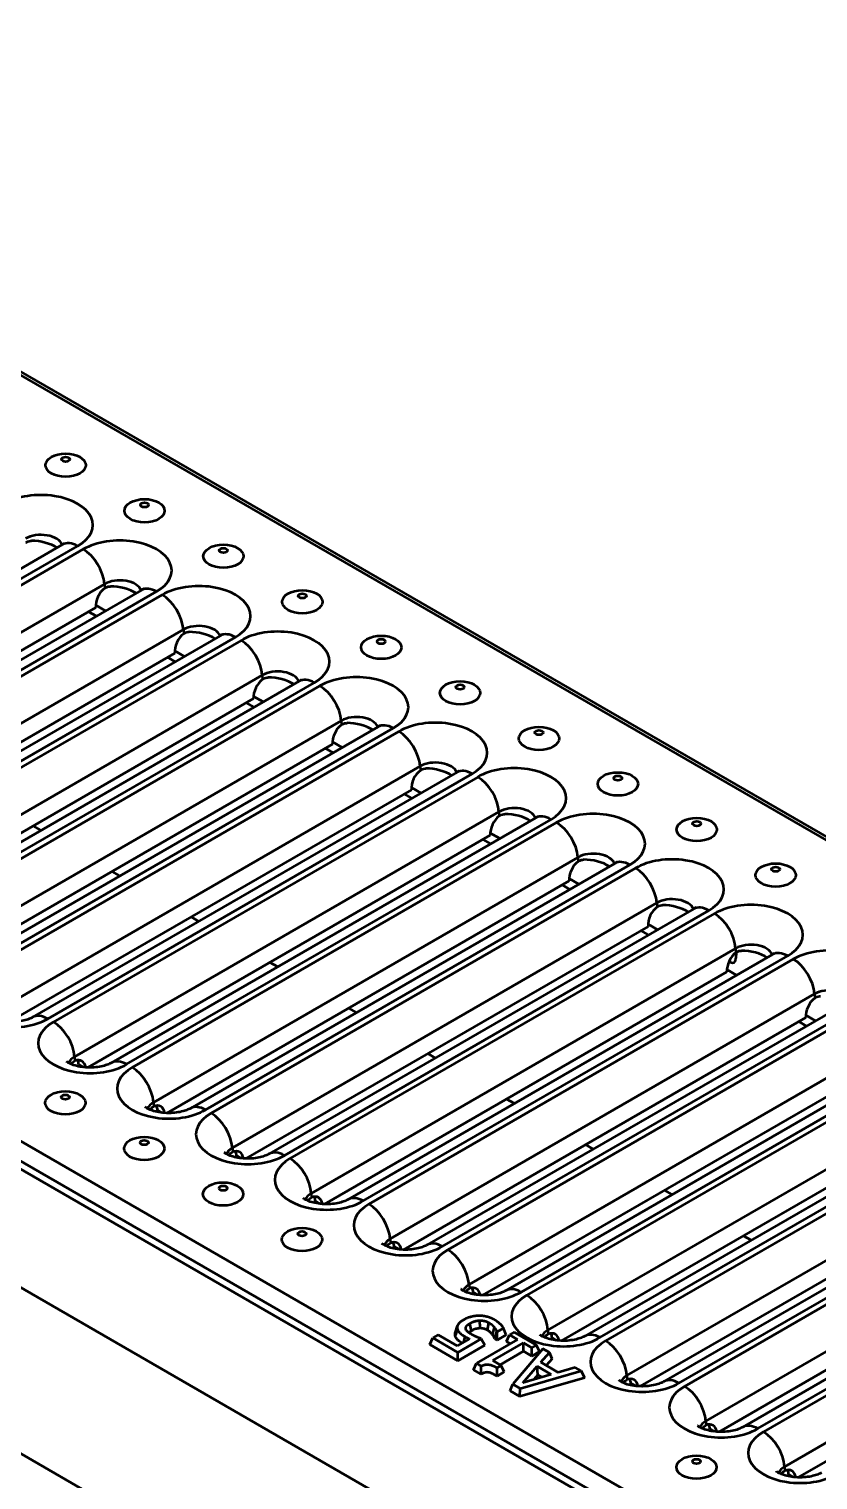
# Model space of a CAD drawing. Header units: millimetres. Extents: x 0 to 2100, y 0 to 1485.
# Drawn here: x 798.5 to 896.5, y 177 to 357.1 of the extents above; entities that cross this region are included whole.
import ezdxf

# ---------------------------------------------------------------- set-up
doc = ezdxf.new("R2010")
doc.units = ezdxf.units.MM
doc.header["$LTSCALE"] = 5
doc.layers.add('Sichtbare Kanten(DIN)', color=7, linetype='Continuous', lineweight=50)
doc.layers.add('Sichtbare tangentiale Kanten(DIN)', color=7, linetype='Continuous', lineweight=50)

msp = doc.modelspace()

# ---------------------------------------------------------------- linework, layer by layer
at = {"layer": 'Sichtbare Kanten(DIN)'}
for p, q in [((286.007, 609.89), (992.407, 202.05)), ((908.52, 151.467), (201.414, 559.715)), ((202.38, 560.164), (908.779, 152.324)), ((894.378, 144.935), (215.556, 536.853)), ((802.691, 293.117), (750.011, 262.702)), ((812.484, 287.463), (759.805, 257.048)), ((806.821, 285.301), (756.877, 256.466)), ((806.89, 284.233), (805.931, 284.787)), ((808.021, 284.886), (806.819, 285.58)), ((822.278, 281.808), (769.598, 251.394)), ((816.614, 279.647), (766.671, 250.812)), ((817.815, 279.232), (816.612, 279.926)), ((816.684, 278.579), (815.724, 279.133)), ((832.071, 276.154), (779.392, 245.74)), ((826.407, 273.993), (776.464, 245.158)), ((827.608, 273.577), (826.406, 274.271)), ((826.477, 272.925), (825.517, 273.479)), ((841.864, 270.5), (789.185, 240.085)), ((837.401, 267.923), (836.199, 268.617)), ((836.201, 268.338), (786.258, 239.504)), ((836.271, 267.27), (835.311, 267.824)), ((851.658, 264.846), (798.978, 234.431)), ((845.994, 262.684), (796.051, 233.849)), ((846.064, 261.616), (845.104, 262.17)), ((847.195, 262.269), (845.993, 262.963)), ((861.451, 259.191), (808.772, 228.777)), ((855.788, 257.03), (805.845, 228.195)), ((855.858, 255.962), (854.898, 256.516)), ((856.988, 256.615), (855.786, 257.309)), ((871.245, 253.537), (818.565, 223.123)), ((865.581, 251.376), (815.638, 222.541)), ((865.651, 250.308), (864.691, 250.862)), ((866.782, 250.96), (865.579, 251.654)), ((881.038, 247.883), (828.359, 217.468)), ((875.375, 245.721), (825.431, 216.887)), ((875.444, 244.653), (874.485, 245.207)), ((876.575, 245.306), (875.373, 246)), ((890.832, 242.229), (838.152, 211.814)), ((886.305, 242.488), (886.284, 241.785)), ((885.168, 240.067), (835.225, 211.232)), ((886.369, 239.652), (885.166, 240.346)), ((885.555, 241.29), (885.424, 241.365)), ((900.625, 236.574), (847.946, 206.16)), ((894.961, 234.413), (845.018, 205.578)), ((896.162, 233.998), (894.96, 234.692)), ((895.031, 233.345), (894.071, 233.899)), ((910.418, 230.92), (857.739, 200.506)), ((805.243, 228.241), (804.7, 228.554)), ((904.755, 228.759), (854.812, 199.924)), ((920.212, 225.266), (867.532, 194.851)), ((815.036, 222.586), (814.494, 222.9)), ((914.548, 223.104), (864.605, 194.27)), ((930.005, 219.612), (877.326, 189.197)), ((824.83, 216.932), (824.287, 217.246)), ((924.342, 217.45), (874.399, 188.615)), ((939.799, 213.957), (887.119, 183.543)), ((834.623, 211.278), (834.08, 211.591)), ((934.135, 211.796), (884.192, 182.961)), ((844.416, 205.624), (843.874, 205.937)), ((943.929, 206.142), (893.985, 177.307)), ((854.21, 199.97), (853.667, 200.283)), ((848.277, 193.808), (848.656, 194.624)), ((849.32, 195.008), (848.656, 194.624)), ((848.656, 194.624), (851.759, 192.832)), ((851.695, 193.637), (849.32, 195.008)), ((851.452, 195.337), (851.716, 196.124)), ((852.811, 195.596), (852.754, 195.768)), ((856.339, 194.526), (856.591, 195.416)), ((856.591, 195.416), (856.646, 195.384)), ((856.646, 195.384), (857.448, 195.847)), ((856.646, 194.349), (856.646, 195.384)), ((857.756, 194.989), (856.646, 194.349)), ((857.756, 194.989), (857.448, 195.847)), ((857.794, 194.178), (858.172, 194.995)), ((858.75, 195.328), (858.172, 194.995)), ((858.172, 194.995), (859.176, 194.415)), ((861.51, 193.735), (858.75, 195.328)), ((864.003, 194.315), (863.461, 194.629)), ((851.759, 191.797), (848.277, 193.808)), ((853.203, 194.508), (851.695, 193.637)), ((851.759, 192.832), (854.675, 194.516)), ((855.1, 193.726), (851.759, 191.797)), ((851.759, 191.797), (851.759, 192.832)), ((859.176, 194.415), (854.079, 191.472)), ((854.675, 194.516), (855.1, 193.726)), ((856.114, 191.806), (859.905, 193.994)), ((856.646, 194.349), (856.339, 194.526)), ((859.905, 192.959), (857.011, 191.288)), ((858.28, 193.897), (857.794, 194.178)), ((862.33, 193.261), (858.58, 188.894)), ((859.905, 193.994), (860.932, 193.401)), ((859.905, 192.959), (859.905, 193.994)), ((860.932, 192.366), (859.905, 192.959)), ((860.932, 193.401), (861.51, 193.735)), ((860.932, 192.366), (860.932, 193.401)), ((861.889, 192.918), (860.932, 192.366)), ((861.889, 192.918), (861.51, 193.735)), ((862.055, 191.594), (863.123, 192.803)), ((863.123, 192.803), (862.33, 193.261)), ((863.451, 192.017), (863.123, 192.803)), ((853.7, 190.656), (854.079, 191.472)), ((854.079, 191.472), (854.666, 191.133)), ((854.651, 190.106), (854.666, 191.133)), ((857.141, 191.213), (856.114, 191.806)), ((856.623, 190.914), (857.141, 191.213)), ((857.52, 190.396), (857.141, 191.213)), ((859.832, 189.061), (861.62, 191.104)), ((861.62, 191.104), (863.366, 190.096)), ((861.692, 190.027), (861.62, 191.104)), ((864.214, 190.347), (862.055, 191.594)), ((863.451, 192.017), (862.732, 191.203)), ((866.309, 190.964), (864.214, 190.347)), ((867.07, 190.525), (866.309, 190.964)), ((854.651, 190.106), (853.7, 190.656)), ((856.623, 189.878), (856.623, 190.914)), ((857.52, 190.396), (856.623, 189.878)), ((867.524, 189.665), (859.453, 187.355)), ((859.506, 188.36), (867.07, 190.525)), ((863.366, 190.096), (859.832, 189.061)), ((861.692, 190.027), (861.196, 189.46)), ((862.177, 189.747), (861.692, 190.027)), ((867.524, 189.665), (867.07, 190.525)), ((858.255, 188.047), (858.58, 188.894)), ((859.453, 187.355), (858.255, 188.047)), ((858.58, 188.894), (859.506, 188.36)), ((859.453, 187.355), (859.506, 188.36)), ((873.797, 188.661), (873.254, 188.974)), ((883.59, 183.007), (883.048, 183.32)), ((893.384, 177.353), (892.841, 177.666))]:
    msp.add_line(p, q, dxfattribs=at)
for centre in [(803.073, 302.978), (812.866, 297.324), (822.66, 291.67), (832.453, 286.015), (842.247, 280.361), (852.04, 274.707), (861.834, 269.053), (871.627, 263.398), (881.42, 257.744), (891.214, 252.09), (803.038, 223.798), (812.831, 218.144), (822.625, 212.49), (832.418, 206.836), (881.385, 178.564)]:
    msp.add_ellipse(centre, major_axis=(2.5, 0), ratio=0.5773503, dxfattribs=at)
for centre, major_axis, ratio, start_param, end_param in [((799.964, 292.419), (2.658, -0.556), 0.38606, 0.7684392, 2.0892526), ((808.235, 286.118), (0.855, 1.813), 0.6252357, 0.8587812, 2.3042497), ((809.758, 286.764), (2.658, -0.556), 0.38606, 0.7684392, 2.0892526), ((818.028, 280.463), (0.855, 1.813), 0.6252357, 0.8587812, 2.3042497), ((819.551, 281.11), (2.658, -0.556), 0.38606, 0.7684392, 2.0892526), ((827.822, 274.809), (0.855, 1.813), 0.6252357, 0.8587812, 2.3042497), ((829.344, 275.456), (2.658, -0.556), 0.38606, 0.7684392, 2.0892526), ((837.615, 269.155), (0.855, 1.813), 0.6252357, 0.8587812, 2.3042497), ((839.138, 269.802), (2.658, -0.556), 0.38606, 0.7684392, 2.0892526), ((847.409, 263.501), (0.855, 1.813), 0.6252357, 0.8587812, 2.3042497), ((848.931, 264.147), (2.658, -0.556), 0.38606, 0.7684392, 2.0892526), ((857.202, 257.846), (0.855, 1.813), 0.6252357, 0.8587812, 2.3042497), ((858.725, 258.493), (2.658, -0.556), 0.38606, 0.7684392, 2.0892526), ((868.518, 252.839), (2.658, -0.556), 0.38606, 0.7684392, 2.0892526), ((866.995, 252.192), (0.855, 1.813), 0.6252357, 0.8587812, 2.3042497), ((876.789, 246.538), (0.855, 1.813), 0.6252357, 0.8587812, 2.3042497), ((878.312, 247.185), (2.658, -0.556), 0.38606, 0.7684392, 2.0892526), ((886.582, 240.884), (0.855, 1.813), 0.6252357, 0.8587812, 2.3042497), ((884.323, 244.624), (1.725, -3.416), 0.2734251, 5.8875922, 6.7498968), ((888.105, 241.53), (2.658, -0.556), 0.38606, 0.7684392, 2.0892526), ((896.376, 235.229), (0.855, 1.813), 0.6252357, 0.8587812, 2.3042497), ((804.169, 227.228), (-0.855, -1.813), 0.6252357, 2.4041357, 3.7497182), ((803.286, 227.738), (0.855, 1.813), 0.6252357, 5.4458424, 5.813139), ((813.962, 221.573), (-0.855, -1.813), 0.6252357, 2.4041357, 3.7497182), ((813.079, 222.083), (0.855, 1.813), 0.6252357, 5.4458424, 5.813139), ((823.756, 215.919), (-0.855, -1.813), 0.6252357, 2.4041357, 3.7497182), ((822.873, 216.429), (0.855, 1.813), 0.6252357, 5.4458424, 5.813139), ((833.549, 210.265), (-0.855, -1.813), 0.6252357, 2.4041357, 3.7497182), ((832.666, 210.775), (0.855, 1.813), 0.6252357, 5.4458424, 5.813139), ((843.343, 204.611), (-0.855, -1.813), 0.6252357, 2.4041357, 3.7497182), ((842.46, 205.121), (0.855, 1.813), 0.6252357, 5.4458424, 5.813139), ((853.136, 198.957), (-0.855, -1.813), 0.6252357, 2.4041357, 3.7497182), ((852.253, 199.466), (0.855, 1.813), 0.6252357, 5.4458424, 5.813139), ((862.93, 193.302), (-0.855, -1.813), 0.6252357, 2.4041357, 3.7497182), ((862.046, 193.812), (0.855, 1.813), 0.6252357, 5.4458424, 5.813139), ((872.723, 187.648), (-0.855, -1.813), 0.6252357, 2.4041357, 3.7497182), ((871.84, 188.158), (0.855, 1.813), 0.6252357, 5.4458424, 5.813139), ((882.516, 181.994), (-0.855, -1.813), 0.6252357, 2.4041357, 3.7497182), ((881.633, 182.504), (0.855, 1.813), 0.6252357, 5.4458424, 5.813139), ((892.31, 176.34), (-0.855, -1.813), 0.6252357, 2.4041357, 3.7497182), ((891.427, 176.849), (0.855, 1.813), 0.6252357, 5.4458424, 5.813139)]:
    msp.add_ellipse(centre, major_axis=major_axis, ratio=ratio, start_param=start_param, end_param=end_param, dxfattribs=at)
for points, knots in [([(798.142, 293.361), (798.151, 293.368), (798.161, 293.375), (798.181, 293.389), (798.192, 293.396), (798.222, 293.415), (798.241, 293.426), (798.298, 293.459), (798.338, 293.478), (798.486, 293.54), (798.6, 293.567), (798.756, 293.583), (798.795, 293.585), (798.834, 293.585)], [0, 0, 0, 0, 0.004080736, 0.004080736, 0.00866605, 0.00866605, 0.016351881, 0.016351881, 0.031890083, 0.031890083, 0.072800189, 0.072800189, 0.086303969, 0.086303969, 0.086303969, 0.086303969]), ([(802.939, 293.293), (802.939, 293.293), (802.939, 293.293), (802.939, 293.292), (802.92, 293.272), (802.837, 293.209), (802.775, 293.165), (802.691, 293.117)], [5.99254708, 5.99254708, 5.99254708, 5.99254708, 5.99378738, 5.99378738, 6.13848635, 6.13848635, 6.28318531, 6.28318531, 6.28318531, 6.28318531]), ([(807.935, 287.707), (807.945, 287.713), (807.954, 287.72), (807.975, 287.734), (807.986, 287.742), (808.015, 287.761), (808.034, 287.772), (808.092, 287.804), (808.132, 287.824), (808.28, 287.885), (808.393, 287.913), (808.549, 287.928), (808.588, 287.931), (808.627, 287.931)], [0, 0, 0, 0, 0.004080736, 0.004080736, 0.00866605, 0.00866605, 0.016351881, 0.016351881, 0.031890083, 0.031890083, 0.072800189, 0.072800189, 0.086303969, 0.086303969, 0.086303969, 0.086303969]), ([(812.733, 287.639), (812.733, 287.639), (812.733, 287.639), (812.732, 287.638), (812.713, 287.618), (812.631, 287.554), (812.568, 287.511), (812.484, 287.463)], [5.99254708, 5.99254708, 5.99254708, 5.99254708, 5.99378738, 5.99378738, 6.13848635, 6.13848635, 6.28318531, 6.28318531, 6.28318531, 6.28318531]), ([(817.729, 282.052), (817.738, 282.059), (817.748, 282.066), (817.768, 282.08), (817.779, 282.087), (817.809, 282.106), (817.827, 282.118), (817.885, 282.15), (817.925, 282.169), (818.073, 282.231), (818.187, 282.259), (818.342, 282.274), (818.381, 282.276), (818.421, 282.277)], [0, 0, 0, 0, 0.004080736, 0.004080736, 0.00866605, 0.00866605, 0.016351881, 0.016351881, 0.031890083, 0.031890083, 0.072800189, 0.072800189, 0.086303969, 0.086303969, 0.086303969, 0.086303969]), ([(822.526, 281.984), (822.526, 281.984), (822.526, 281.984), (822.526, 281.984), (822.507, 281.964), (822.424, 281.9), (822.361, 281.857), (822.278, 281.808)], [5.99254708, 5.99254708, 5.99254708, 5.99254708, 5.99378738, 5.99378738, 6.13848635, 6.13848635, 6.28318531, 6.28318531, 6.28318531, 6.28318531]), ([(827.522, 276.398), (827.532, 276.405), (827.541, 276.412), (827.562, 276.426), (827.572, 276.433), (827.602, 276.452), (827.621, 276.463), (827.679, 276.496), (827.718, 276.515), (827.867, 276.577), (827.98, 276.604), (828.136, 276.62), (828.175, 276.622), (828.214, 276.622)], [0, 0, 0, 0, 0.004080736, 0.004080736, 0.00866605, 0.00866605, 0.016351881, 0.016351881, 0.031890083, 0.031890083, 0.072800189, 0.072800189, 0.086303969, 0.086303969, 0.086303969, 0.086303969]), ([(832.319, 276.33), (832.319, 276.33), (832.319, 276.33), (832.319, 276.33), (832.3, 276.31), (832.218, 276.246), (832.155, 276.202), (832.071, 276.154)], [5.99254708, 5.99254708, 5.99254708, 5.99254708, 5.99378738, 5.99378738, 6.13848635, 6.13848635, 6.28318531, 6.28318531, 6.28318531, 6.28318531]), ([(837.316, 270.744), (837.325, 270.751), (837.335, 270.758), (837.355, 270.772), (837.366, 270.779), (837.395, 270.798), (837.414, 270.809), (837.472, 270.842), (837.512, 270.861), (837.66, 270.923), (837.773, 270.95), (837.929, 270.966), (837.968, 270.968), (838.007, 270.968)], [0, 0, 0, 0, 0.004080736, 0.004080736, 0.00866605, 0.00866605, 0.016351881, 0.016351881, 0.031890083, 0.031890083, 0.072800189, 0.072800189, 0.086303969, 0.086303969, 0.086303969, 0.086303969]), ([(842.113, 270.676), (842.113, 270.676), (842.113, 270.676), (842.113, 270.675), (842.093, 270.655), (842.011, 270.592), (841.948, 270.548), (841.864, 270.5)], [5.99254708, 5.99254708, 5.99254708, 5.99254708, 5.99378738, 5.99378738, 6.13848635, 6.13848635, 6.28318531, 6.28318531, 6.28318531, 6.28318531]), ([(847.109, 265.09), (847.118, 265.097), (847.128, 265.103), (847.148, 265.117), (847.159, 265.125), (847.189, 265.144), (847.208, 265.155), (847.265, 265.187), (847.305, 265.207), (847.454, 265.268), (847.567, 265.296), (847.723, 265.312), (847.762, 265.314), (847.801, 265.314)], [0, 0, 0, 0, 0.004080736, 0.004080736, 0.00866605, 0.00866605, 0.016351881, 0.016351881, 0.031890083, 0.031890083, 0.072800189, 0.072800189, 0.086303969, 0.086303969, 0.086303969, 0.086303969]), ([(851.906, 265.022), (851.906, 265.022), (851.906, 265.022), (851.906, 265.021), (851.887, 265.001), (851.805, 264.938), (851.742, 264.894), (851.658, 264.846)], [5.99254708, 5.99254708, 5.99254708, 5.99254708, 5.99378738, 5.99378738, 6.13848635, 6.13848635, 6.28318531, 6.28318531, 6.28318531, 6.28318531]), ([(856.902, 259.435), (856.912, 259.442), (856.921, 259.449), (856.942, 259.463), (856.953, 259.47), (856.982, 259.489), (857.001, 259.501), (857.059, 259.533), (857.099, 259.553), (857.247, 259.614), (857.36, 259.642), (857.516, 259.657), (857.555, 259.659), (857.594, 259.66)], [0, 0, 0, 0, 0.004080736, 0.004080736, 0.00866605, 0.00866605, 0.016351881, 0.016351881, 0.031890083, 0.031890083, 0.072800189, 0.072800189, 0.086303969, 0.086303969, 0.086303969, 0.086303969]), ([(861.7, 259.367), (861.7, 259.367), (861.7, 259.367), (861.699, 259.367), (861.68, 259.347), (861.598, 259.283), (861.535, 259.24), (861.451, 259.191)], [5.99254708, 5.99254708, 5.99254708, 5.99254708, 5.99378738, 5.99378738, 6.13848635, 6.13848635, 6.28318531, 6.28318531, 6.28318531, 6.28318531]), ([(866.696, 253.781), (866.705, 253.788), (866.715, 253.795), (866.735, 253.809), (866.746, 253.816), (866.776, 253.835), (866.795, 253.847), (866.852, 253.879), (866.892, 253.898), (867.04, 253.96), (867.154, 253.988), (867.31, 254.003), (867.349, 254.005), (867.388, 254.006)], [0, 0, 0, 0, 0.004080736, 0.004080736, 0.00866605, 0.00866605, 0.016351881, 0.016351881, 0.031890083, 0.031890083, 0.072800189, 0.072800189, 0.086303969, 0.086303969, 0.086303969, 0.086303969]), ([(871.493, 253.713), (871.493, 253.713), (871.493, 253.713), (871.493, 253.713), (871.474, 253.693), (871.391, 253.629), (871.329, 253.585), (871.245, 253.537)], [5.99254708, 5.99254708, 5.99254708, 5.99254708, 5.99378738, 5.99378738, 6.13848635, 6.13848635, 6.28318531, 6.28318531, 6.28318531, 6.28318531]), ([(876.489, 248.127), (876.499, 248.134), (876.508, 248.141), (876.529, 248.155), (876.54, 248.162), (876.569, 248.181), (876.588, 248.192), (876.646, 248.225), (876.686, 248.244), (876.834, 248.306), (876.947, 248.333), (877.103, 248.349), (877.142, 248.351), (877.181, 248.351)], [0, 0, 0, 0, 0.004080736, 0.004080736, 0.00866605, 0.00866605, 0.016351881, 0.016351881, 0.031890083, 0.031890083, 0.072800189, 0.072800189, 0.086303969, 0.086303969, 0.086303969, 0.086303969]), ([(881.287, 248.059), (881.287, 248.059), (881.287, 248.059), (881.286, 248.058), (881.267, 248.038), (881.185, 247.975), (881.122, 247.931), (881.038, 247.883)], [5.99254708, 5.99254708, 5.99254708, 5.99254708, 5.99378738, 5.99378738, 6.13848635, 6.13848635, 6.28318531, 6.28318531, 6.28318531, 6.28318531]), ([(886.283, 242.473), (886.292, 242.48), (886.302, 242.486), (886.322, 242.5), (886.333, 242.508), (886.363, 242.527), (886.381, 242.538), (886.439, 242.57), (886.479, 242.59), (886.627, 242.651), (886.741, 242.679), (886.896, 242.695), (886.935, 242.697), (886.975, 242.697)], [0, 0, 0, 0, 0.004080736, 0.004080736, 0.00866605, 0.00866605, 0.016351881, 0.016351881, 0.031890083, 0.031890083, 0.072800189, 0.072800189, 0.086303969, 0.086303969, 0.086303969, 0.086303969]), ([(891.08, 242.405), (891.08, 242.405), (891.08, 242.405), (891.08, 242.404), (891.061, 242.384), (890.978, 242.321), (890.915, 242.277), (890.832, 242.229)], [5.99254708, 5.99254708, 5.99254708, 5.99254708, 5.99378738, 5.99378738, 6.13848635, 6.13848635, 6.28318531, 6.28318531, 6.28318531, 6.28318531]), ([(896.076, 236.818), (896.086, 236.825), (896.095, 236.832), (896.116, 236.846), (896.126, 236.854), (896.156, 236.872), (896.175, 236.884), (896.233, 236.916), (896.272, 236.936), (896.421, 236.997), (896.534, 237.025), (896.69, 237.04), (896.729, 237.042), (896.768, 237.043)], [0, 0, 0, 0, 0.004080736, 0.004080736, 0.00866605, 0.00866605, 0.016351881, 0.016351881, 0.031890083, 0.031890083, 0.072800189, 0.072800189, 0.086303969, 0.086303969, 0.086303969, 0.086303969]), ([(798.978, 234.431), (798.869, 234.368), (798.723, 234.296), (798.36, 234.154), (798.136, 234.083), (797.622, 233.961), (797.328, 233.911), (796.701, 233.849), (796.366, 233.838), (795.702, 233.862), (795.374, 233.897), (794.774, 234.003), (794.502, 234.073), (794.048, 234.225), (793.863, 234.305), (793.59, 234.448), (793.495, 234.511), (793.398, 234.587), (793.378, 234.607), (793.378, 234.607)], [6.2831853, 6.2831853, 6.2831853, 6.2831853, 6.472231, 6.472231, 6.6769629, 6.6769629, 6.8983554, 6.8983554, 7.1311041, 7.1311041, 7.3661996, 7.3661996, 7.593437, 7.593437, 7.8044199, 7.8044199, 7.9971278, 7.9971278, 8.1446199, 8.1446199, 8.1446199, 8.1446199]), ([(808.772, 228.777), (808.662, 228.714), (808.517, 228.642), (808.153, 228.5), (807.929, 228.429), (807.416, 228.306), (807.122, 228.257), (806.494, 228.194), (806.159, 228.184), (805.496, 228.208), (805.167, 228.243), (804.568, 228.349), (804.295, 228.419), (803.842, 228.571), (803.656, 228.651), (803.383, 228.794), (803.289, 228.857), (803.191, 228.932), (803.171, 228.953), (803.171, 228.953)], [6.2831853, 6.2831853, 6.2831853, 6.2831853, 6.472231, 6.472231, 6.6769629, 6.6769629, 6.8983554, 6.8983554, 7.1311041, 7.1311041, 7.3661996, 7.3661996, 7.593437, 7.593437, 7.8044199, 7.8044199, 7.9971278, 7.9971278, 8.1446199, 8.1446199, 8.1446199, 8.1446199]), ([(803.76, 228.61), (803.791, 228.661), (803.825, 228.708), (803.931, 228.833), (804.009, 228.901), (804.115, 228.967), (804.134, 228.978), (804.165, 228.994), (804.176, 229), (804.193, 229.008), (804.199, 229.011), (804.211, 229.016), (804.217, 229.018), (804.223, 229.021)], [0.007864404, 0.007864404, 0.007864404, 0.007864404, 0.029389751, 0.029389751, 0.068905962, 0.068905962, 0.077693724, 0.077693724, 0.082516728, 0.082516728, 0.085093648, 0.085093648, 0.087568489, 0.087568489, 0.087568489, 0.087568489]), ([(818.565, 223.123), (818.456, 223.059), (818.31, 222.988), (817.946, 222.845), (817.723, 222.775), (817.209, 222.652), (816.915, 222.602), (816.288, 222.54), (815.953, 222.53), (815.289, 222.553), (814.961, 222.589), (814.361, 222.695), (814.088, 222.765), (813.635, 222.916), (813.449, 222.997), (813.176, 223.139), (813.082, 223.203), (812.984, 223.278), (812.965, 223.299), (812.965, 223.299)], [6.2831853, 6.2831853, 6.2831853, 6.2831853, 6.472231, 6.472231, 6.6769629, 6.6769629, 6.8983554, 6.8983554, 7.1311041, 7.1311041, 7.3661996, 7.3661996, 7.593437, 7.593437, 7.8044199, 7.8044199, 7.9971278, 7.9971278, 8.1446199, 8.1446199, 8.1446199, 8.1446199]), ([(813.554, 222.956), (813.585, 223.006), (813.619, 223.054), (813.724, 223.179), (813.802, 223.247), (813.908, 223.313), (813.928, 223.324), (813.959, 223.34), (813.97, 223.345), (813.987, 223.354), (813.993, 223.356), (814.005, 223.362), (814.011, 223.364), (814.016, 223.367)], [0.007864404, 0.007864404, 0.007864404, 0.007864404, 0.029389751, 0.029389751, 0.068905962, 0.068905962, 0.077693724, 0.077693724, 0.082516728, 0.082516728, 0.085093648, 0.085093648, 0.087568489, 0.087568489, 0.087568489, 0.087568489]), ([(828.359, 217.468), (828.249, 217.405), (828.104, 217.334), (827.74, 217.191), (827.516, 217.12), (827.003, 216.998), (826.709, 216.948), (826.081, 216.886), (825.746, 216.875), (825.083, 216.899), (824.754, 216.934), (824.155, 217.04), (823.882, 217.11), (823.428, 217.262), (823.243, 217.342), (822.97, 217.485), (822.876, 217.548), (822.778, 217.624), (822.758, 217.644), (822.758, 217.644)], [6.2831853, 6.2831853, 6.2831853, 6.2831853, 6.472231, 6.472231, 6.6769629, 6.6769629, 6.8983554, 6.8983554, 7.1311041, 7.1311041, 7.3661996, 7.3661996, 7.593437, 7.593437, 7.8044199, 7.8044199, 7.9971278, 7.9971278, 8.1446199, 8.1446199, 8.1446199, 8.1446199]), ([(823.347, 217.302), (823.378, 217.352), (823.412, 217.4), (823.518, 217.524), (823.596, 217.593), (823.701, 217.658), (823.721, 217.67), (823.752, 217.686), (823.763, 217.691), (823.78, 217.699), (823.786, 217.702), (823.798, 217.707), (823.804, 217.71), (823.81, 217.712)], [0.007864404, 0.007864404, 0.007864404, 0.007864404, 0.029389751, 0.029389751, 0.068905962, 0.068905962, 0.077693724, 0.077693724, 0.082516728, 0.082516728, 0.085093648, 0.085093648, 0.087568489, 0.087568489, 0.087568489, 0.087568489]), ([(838.152, 211.814), (838.043, 211.751), (837.897, 211.679), (837.533, 211.537), (837.31, 211.466), (836.796, 211.344), (836.502, 211.294), (835.874, 211.232), (835.54, 211.221), (834.876, 211.245), (834.548, 211.28), (833.948, 211.386), (833.675, 211.456), (833.222, 211.608), (833.036, 211.688), (832.763, 211.831), (832.669, 211.894), (832.571, 211.97), (832.552, 211.99), (832.552, 211.99)], [6.2831853, 6.2831853, 6.2831853, 6.2831853, 6.472231, 6.472231, 6.6769629, 6.6769629, 6.8983554, 6.8983554, 7.1311041, 7.1311041, 7.3661996, 7.3661996, 7.593437, 7.593437, 7.8044199, 7.8044199, 7.9971278, 7.9971278, 8.1446199, 8.1446199, 8.1446199, 8.1446199]), ([(833.14, 211.647), (833.172, 211.698), (833.206, 211.745), (833.311, 211.87), (833.389, 211.938), (833.495, 212.004), (833.515, 212.015), (833.545, 212.031), (833.557, 212.037), (833.574, 212.045), (833.58, 212.048), (833.592, 212.053), (833.597, 212.056), (833.603, 212.058)], [0.007864404, 0.007864404, 0.007864404, 0.007864404, 0.029389751, 0.029389751, 0.068905962, 0.068905962, 0.077693724, 0.077693724, 0.082516728, 0.082516728, 0.085093648, 0.085093648, 0.087568489, 0.087568489, 0.087568489, 0.087568489]), ([(847.946, 206.16), (847.836, 206.097), (847.691, 206.025), (847.327, 205.883), (847.103, 205.812), (846.59, 205.689), (846.296, 205.64), (845.668, 205.577), (845.333, 205.567), (844.67, 205.591), (844.341, 205.626), (843.741, 205.732), (843.469, 205.802), (843.015, 205.954), (842.83, 206.034), (842.557, 206.177), (842.463, 206.24), (842.365, 206.315), (842.345, 206.336), (842.345, 206.336)], [6.2831853, 6.2831853, 6.2831853, 6.2831853, 6.472231, 6.472231, 6.6769629, 6.6769629, 6.8983554, 6.8983554, 7.1311041, 7.1311041, 7.3661996, 7.3661996, 7.593437, 7.593437, 7.8044199, 7.8044199, 7.9971278, 7.9971278, 8.1446199, 8.1446199, 8.1446199, 8.1446199]), ([(842.934, 205.993), (842.965, 206.044), (842.999, 206.091), (843.105, 206.216), (843.182, 206.284), (843.288, 206.35), (843.308, 206.361), (843.339, 206.377), (843.35, 206.383), (843.367, 206.391), (843.373, 206.394), (843.385, 206.399), (843.391, 206.401), (843.397, 206.404)], [0.007864404, 0.007864404, 0.007864404, 0.007864404, 0.029389751, 0.029389751, 0.068905962, 0.068905962, 0.077693724, 0.077693724, 0.082516728, 0.082516728, 0.085093648, 0.085093648, 0.087568489, 0.087568489, 0.087568489, 0.087568489]), ([(857.739, 200.506), (857.629, 200.442), (857.484, 200.371), (857.12, 200.228), (856.897, 200.158), (856.383, 200.035), (856.089, 199.985), (855.461, 199.923), (855.126, 199.913), (854.463, 199.937), (854.135, 199.972), (853.535, 200.078), (853.262, 200.148), (852.809, 200.299), (852.623, 200.38), (852.35, 200.522), (852.256, 200.586), (852.158, 200.661), (852.139, 200.682), (852.139, 200.682)], [6.2831853, 6.2831853, 6.2831853, 6.2831853, 6.472231, 6.472231, 6.6769629, 6.6769629, 6.8983554, 6.8983554, 7.1311041, 7.1311041, 7.3661996, 7.3661996, 7.593437, 7.593437, 7.8044199, 7.8044199, 7.9971278, 7.9971278, 8.1446199, 8.1446199, 8.1446199, 8.1446199]), ([(852.727, 200.339), (852.758, 200.389), (852.793, 200.437), (852.898, 200.562), (852.976, 200.63), (853.082, 200.696), (853.101, 200.707), (853.132, 200.723), (853.143, 200.729), (853.161, 200.737), (853.167, 200.739), (853.178, 200.745), (853.184, 200.747), (853.19, 200.75)], [0.007864404, 0.007864404, 0.007864404, 0.007864404, 0.029389751, 0.029389751, 0.068905962, 0.068905962, 0.077693724, 0.077693724, 0.082516728, 0.082516728, 0.085093648, 0.085093648, 0.087568489, 0.087568489, 0.087568489, 0.087568489]), ([(854.459, 196.789), (854.464, 196.548), (854.47, 196.303), (854.477, 195.981), (854.478, 195.9), (854.48, 195.818)], [-0.15448539, -0.15448539, -0.15448539, -0.15448539, -0.0770936, -0.0770936, -0.05133542, -0.05133542, -0.05133542, -0.05133542]), ([(852.278, 193.974), (851.98, 194.16), (851.837, 194.286), (851.677, 194.436), (851.606, 194.524), (851.495, 194.711), (851.457, 194.809), (851.434, 194.909)], [0.02950805, 0.02950805, 0.02950805, 0.02950805, 0.18300237, 0.18300237, 0.37111822, 0.37111822, 0.56612765, 0.56612765, 0.56612765, 0.56612765]), ([(854.48, 195.818), (854.305, 195.809), (854.139, 195.78), (853.877, 195.705), (853.688, 195.642), (853.439, 195.498)], [0.000263887, 0.000263887, 0.000263887, 0.000263887, 0.053106853, 0.053106853, 0.088157125, 0.088157125, 0.088157125, 0.088157125]), ([(855.43, 195.591), (855.244, 195.698), (855.065, 195.747), (854.904, 195.788), (854.823, 195.803), (854.653, 195.82), (854.567, 195.822), (854.48, 195.818)], [0, 0, 0, 0, 0.0789364, 0.0789364, 0.15421259, 0.15421259, 0.23053793, 0.23053793, 0.23053793, 0.23053793]), ([(856.041, 195.06), (855.958, 195.159), (855.868, 195.257), (855.674, 195.438), (855.554, 195.519), (855.43, 195.591)], [0.00029929, 0.00029929, 0.00029929, 0.00029929, 0.05773953, 0.05773953, 0.11065855, 0.11065855, 0.11065855, 0.11065855]), ([(856.284, 195.942), (856.223, 195.722), (856.163, 195.501), (856.082, 195.207), (856.062, 195.133), (856.041, 195.06)], [0, 0, 0, 0, 0.07762718, 0.07762718, 0.10350491, 0.10350491, 0.10350491, 0.10350491]), ([(856.339, 194.526), (856.319, 194.603), (856.309, 194.63), (856.257, 194.741), (856.191, 194.87), (856.041, 195.06)], [0.02366131, 0.02366131, 0.02366131, 0.02366131, 0.08830714, 0.08830714, 0.20089643, 0.20089643, 0.20089643, 0.20089643]), ([(867.532, 194.851), (867.423, 194.788), (867.277, 194.717), (866.914, 194.574), (866.69, 194.503), (866.176, 194.381), (865.882, 194.331), (865.255, 194.269), (864.92, 194.258), (864.256, 194.282), (863.928, 194.317), (863.328, 194.424), (863.056, 194.494), (862.602, 194.645), (862.417, 194.726), (862.144, 194.868), (862.049, 194.931), (861.952, 195.007), (861.932, 195.027), (861.932, 195.027)], [6.2831853, 6.2831853, 6.2831853, 6.2831853, 6.472231, 6.472231, 6.6769629, 6.6769629, 6.8983554, 6.8983554, 7.1311041, 7.1311041, 7.3661996, 7.3661996, 7.593437, 7.593437, 7.8044199, 7.8044199, 7.9971278, 7.9971278, 8.1446199, 8.1446199, 8.1446199, 8.1446199]), ([(862.521, 194.685), (862.552, 194.735), (862.586, 194.783), (862.692, 194.907), (862.769, 194.976), (862.875, 195.041), (862.895, 195.053), (862.926, 195.069), (862.937, 195.074), (862.954, 195.082), (862.96, 195.085), (862.972, 195.09), (862.978, 195.093), (862.984, 195.095)], [0.007864404, 0.007864404, 0.007864404, 0.007864404, 0.029389751, 0.029389751, 0.068905962, 0.068905962, 0.077693724, 0.077693724, 0.082516728, 0.082516728, 0.085093648, 0.085093648, 0.087568489, 0.087568489, 0.087568489, 0.087568489]), ([(856.623, 189.878), (856.256, 190.09), (856.042, 190.201), (855.671, 190.326), (855.568, 190.344), (855.444, 190.357), (855.379, 190.357), (855.224, 190.339), (855.139, 190.317), (854.98, 190.264), (854.91, 190.234), (854.651, 190.106)], [0.04534815, 0.04534815, 0.04534815, 0.04534815, 0.23756353, 0.23756353, 0.36319739, 0.36319739, 0.50397219, 0.50397219, 0.69565605, 0.69565605, 0.89427398, 0.89427398, 0.89427398, 0.89427398]), ([(877.326, 189.197), (877.216, 189.134), (877.071, 189.062), (876.707, 188.92), (876.483, 188.849), (875.97, 188.727), (875.676, 188.677), (875.048, 188.615), (874.713, 188.604), (874.05, 188.628), (873.721, 188.663), (873.122, 188.769), (872.849, 188.839), (872.396, 188.991), (872.21, 189.071), (871.937, 189.214), (871.843, 189.277), (871.745, 189.353), (871.725, 189.373), (871.725, 189.373)], [6.2831853, 6.2831853, 6.2831853, 6.2831853, 6.472231, 6.472231, 6.6769629, 6.6769629, 6.8983554, 6.8983554, 7.1311041, 7.1311041, 7.3661996, 7.3661996, 7.593437, 7.593437, 7.8044199, 7.8044199, 7.9971278, 7.9971278, 8.1446199, 8.1446199, 8.1446199, 8.1446199]), ([(872.314, 189.03), (872.345, 189.081), (872.379, 189.128), (872.485, 189.253), (872.563, 189.321), (872.669, 189.387), (872.688, 189.398), (872.719, 189.415), (872.73, 189.42), (872.747, 189.428), (872.753, 189.431), (872.765, 189.436), (872.771, 189.439), (872.777, 189.441)], [0.007864404, 0.007864404, 0.007864404, 0.007864404, 0.029389751, 0.029389751, 0.068905962, 0.068905962, 0.077693724, 0.077693724, 0.082516728, 0.082516728, 0.085093648, 0.085093648, 0.087568489, 0.087568489, 0.087568489, 0.087568489]), ([(882.108, 183.376), (882.139, 183.427), (882.173, 183.474), (882.278, 183.599), (882.356, 183.667), (882.462, 183.733), (882.482, 183.744), (882.513, 183.76), (882.524, 183.766), (882.541, 183.774), (882.547, 183.777), (882.559, 183.782), (882.565, 183.784), (882.57, 183.787)], [0.007864404, 0.007864404, 0.007864404, 0.007864404, 0.029389751, 0.029389751, 0.068905962, 0.068905962, 0.077693724, 0.077693724, 0.082516728, 0.082516728, 0.085093648, 0.085093648, 0.087568489, 0.087568489, 0.087568489, 0.087568489]), ([(887.119, 183.543), (887.01, 183.48), (886.864, 183.408), (886.5, 183.266), (886.277, 183.195), (885.763, 183.072), (885.469, 183.023), (884.842, 182.96), (884.507, 182.95), (883.843, 182.974), (883.515, 183.009), (882.915, 183.115), (882.642, 183.185), (882.189, 183.337), (882.003, 183.417), (881.73, 183.56), (881.636, 183.623), (881.538, 183.698), (881.519, 183.719), (881.519, 183.719)], [6.2831853, 6.2831853, 6.2831853, 6.2831853, 6.472231, 6.472231, 6.6769629, 6.6769629, 6.8983554, 6.8983554, 7.1311041, 7.1311041, 7.3661996, 7.3661996, 7.593437, 7.593437, 7.8044199, 7.8044199, 7.9971278, 7.9971278, 8.1446199, 8.1446199, 8.1446199, 8.1446199]), ([(896.913, 177.889), (896.803, 177.825), (896.658, 177.754), (896.294, 177.611), (896.07, 177.541), (895.557, 177.418), (895.263, 177.368), (894.635, 177.306), (894.3, 177.296), (893.637, 177.32), (893.308, 177.355), (892.709, 177.461), (892.436, 177.531), (891.982, 177.682), (891.797, 177.763), (891.524, 177.906), (891.43, 177.969), (891.332, 178.044), (891.312, 178.065), (891.312, 178.065)], [6.2831853, 6.2831853, 6.2831853, 6.2831853, 6.472231, 6.472231, 6.6769629, 6.6769629, 6.8983554, 6.8983554, 7.1311041, 7.1311041, 7.3661996, 7.3661996, 7.593437, 7.593437, 7.8044199, 7.8044199, 7.9971278, 7.9971278, 8.1446199, 8.1446199, 8.1446199, 8.1446199]), ([(891.901, 177.722), (891.932, 177.772), (891.966, 177.82), (892.072, 177.945), (892.15, 178.013), (892.255, 178.079), (892.275, 178.09), (892.306, 178.106), (892.317, 178.112), (892.334, 178.12), (892.34, 178.122), (892.352, 178.128), (892.358, 178.13), (892.364, 178.133)], [0.007864404, 0.007864404, 0.007864404, 0.007864404, 0.029389751, 0.029389751, 0.068905962, 0.068905962, 0.077693724, 0.077693724, 0.082516728, 0.082516728, 0.085093648, 0.085093648, 0.087568489, 0.087568489, 0.087568489, 0.087568489])]:
    msp.add_open_spline(points, degree=3, knots=knots, dxfattribs=at)
for points, degree in [([(852.484, 196.871), (851.97, 196.575), (851.631, 196.03), (851.7, 195.746)], 2), ([(854.345, 197.369), (853.85, 197.358), (852.892, 197.107), (852.484, 196.871)], 2), ([(852.754, 195.768), (852.726, 195.932), (852.947, 196.249), (853.249, 196.424)], 2), ([(853.249, 196.424), (853.552, 196.599), (854.148, 196.773), (854.459, 196.789)], 2), ([(856.288, 196.887), (855.848, 197.141), (854.84, 197.379), (854.345, 197.369)], 2), ([(854.459, 196.789), (854.794, 196.802), (855.39, 196.649), (855.619, 196.517)], 2), ([(855.619, 196.517), (855.853, 196.382), (856.137, 196.117), (856.284, 195.942)], 2), ([(857.448, 195.847), (857.301, 196.096), (856.692, 196.654), (856.288, 196.887)], 2), ([(851.434, 194.909), (851.399, 195.053), (851.405, 195.196), (851.452, 195.337)], 3), ([(851.7, 195.746), (851.764, 195.466), (852.222, 195.037), (852.658, 194.786)], 2), ([(852.658, 194.786), (852.768, 194.722), (853.047, 194.577), (853.203, 194.508)], 2), ([(853.419, 195.082), (853.13, 195.249), (852.772, 195.593), (852.754, 195.768)], 2), ([(853.439, 195.498), (853.338, 195.44), (853.212, 195.359), (853.13, 195.271)], 3), ([(854.675, 194.516), (854.446, 194.6), (853.73, 194.902), (853.419, 195.082)], 2), ([(856.284, 195.942), (856.408, 195.786), (856.568, 195.503), (856.591, 195.416)], 2), ([(854.666, 191.133), (855.161, 191.377), (856.041, 191.25), (856.623, 190.914)], 2)]:
    msp.add_open_spline(points, degree=degree, dxfattribs=at)
at = {"layer": 'Sichtbare tangentiale Kanten(DIN)'}
for p, q in [((991.782, 201.988), (285.382, 609.828)), ((203.005, 562.267), (909.404, 154.427)), ((894.378, 124.318), (345.836, 441.018)), ((751.886, 262.517), (804.565, 292.931)), ((805.258, 292.531), (752.578, 262.117)), ((755.219, 257.798), (807.899, 288.212)), ((761.679, 256.862), (814.359, 287.277)), ((815.051, 286.877), (762.372, 256.462)), ((807.899, 288.212), (807.935, 287.707)), ((765.013, 252.144), (817.692, 282.558)), ((771.473, 251.208), (824.152, 281.623)), ((824.845, 281.223), (772.165, 250.808)), ((817.692, 282.558), (817.729, 282.052)), ((774.806, 246.489), (827.485, 276.904)), ((781.266, 245.554), (833.945, 275.968)), ((827.485, 276.904), (827.522, 276.398)), ((834.638, 275.568), (781.959, 245.154)), ((784.599, 240.835), (837.279, 271.25)), ((791.059, 239.9), (843.739, 270.314)), ((837.279, 271.25), (837.316, 270.744)), ((844.432, 269.914), (791.752, 239.5)), ((794.393, 235.181), (847.072, 265.595)), ((847.072, 265.595), (847.109, 265.09)), ((800.853, 234.245), (853.532, 264.66)), ((854.225, 264.26), (801.545, 233.845)), ((804.186, 229.527), (856.866, 259.941)), ((856.866, 259.941), (856.902, 259.435)), ((800.016, 257.647), (799.056, 258.201)), ((810.646, 228.591), (863.326, 259.006)), ((864.018, 258.606), (811.339, 228.191)), ((813.98, 223.872), (866.659, 254.287)), ((866.659, 254.287), (866.696, 253.781)), ((809.81, 251.993), (808.85, 252.547)), ((820.44, 222.937), (873.119, 253.351)), ((873.812, 252.951), (821.132, 222.537)), ((823.773, 218.218), (876.453, 248.633)), ((876.453, 248.633), (876.489, 248.127)), ((819.603, 246.339), (818.643, 246.893)), ((830.233, 217.283), (882.913, 247.697)), ((883.605, 247.297), (830.926, 216.883)), ((833.567, 212.564), (886.246, 242.978)), ((840.027, 211.628), (892.706, 242.043)), ((893.399, 241.643), (840.719, 211.229)), ((885.555, 241.29), (885.532, 241.583)), ((886.234, 242.436), (886.284, 241.785)), ((886.246, 242.978), (886.283, 242.473)), ((829.397, 240.685), (828.437, 241.239)), ((843.36, 206.91), (896.039, 237.324)), ((849.82, 205.974), (902.499, 236.389)), ((903.192, 235.989), (850.513, 205.574)), ((896.039, 237.324), (896.076, 236.818)), ((839.19, 235.03), (838.23, 235.584)), ((853.153, 201.255), (905.833, 231.67)), ((859.613, 200.32), (912.293, 230.734)), ((804.186, 229.527), (804.223, 229.021)), ((848.983, 229.376), (848.024, 229.93)), ((912.986, 230.335), (860.306, 199.92)), ((862.947, 195.601), (915.626, 226.016)), ((813.98, 223.872), (814.016, 223.367)), ((858.777, 223.722), (857.817, 224.276)), ((869.407, 194.666), (922.086, 225.08)), ((922.779, 224.68), (870.099, 194.266)), ((872.74, 189.947), (925.42, 220.361)), ((823.773, 218.218), (823.81, 217.712)), ((868.57, 218.068), (867.61, 218.622)), ((879.2, 189.011), (931.88, 219.426)), ((932.572, 219.026), (879.893, 188.612)), ((882.534, 184.293), (935.213, 214.707)), ((878.364, 212.413), (877.404, 212.967)), ((888.994, 183.357), (941.673, 213.772)), ((942.366, 213.372), (889.686, 182.957)), ((833.567, 212.564), (833.603, 212.058)), ((892.327, 178.638), (945.007, 209.053)), ((888.157, 206.759), (887.197, 207.313)), ((843.36, 206.91), (843.397, 206.404)), ((853.153, 201.255), (853.19, 200.75)), ((853.439, 195.498), (853.249, 196.424)), ((855.43, 195.591), (855.619, 196.517)), ((852.52, 194.113), (852.658, 194.786)), ((862.947, 195.601), (862.984, 195.095)), ((872.74, 189.947), (872.777, 189.441)), ((882.534, 184.293), (882.57, 183.787)), ((892.327, 178.638), (892.364, 178.133))]:
    msp.add_line(p, q, dxfattribs=at)
for centre, major_axis in [((803.073, 303.705), (0.511, 0)), ((812.866, 298.051), (0.511, 0)), ((822.66, 292.397), (0.511, 0)), ((832.453, 286.743), (0.511, 0)), ((842.247, 281.089), (0.511, 0)), ((852.04, 275.434), (0.511, 0)), ((861.834, 269.78), (0.511, 0)), ((871.627, 264.126), (0.511, 0)), ((881.42, 258.472), (0.511, 0)), ((891.214, 252.817), (0.511, 0)), ((803.038, 224.526), (-0.511, 0)), ((812.831, 218.871), (-0.511, 0)), ((822.625, 213.217), (-0.511, 0)), ((832.418, 207.563), (-0.511, 0)), ((881.385, 179.292), (-0.511, 0))]:
    msp.add_ellipse(centre, major_axis=major_axis, ratio=0.5773503, dxfattribs=at)
for centre, major_axis, ratio, start_param, end_param in [((800.015, 295.558), (6.435, 0), 0.5773503, 5.4977871, 8.6393798), ((800.015, 292.764), (2.701, 0), 0.5773503, 0.2141218, 2.3561945), ((809.808, 289.904), (6.435, 0), 0.5773503, 5.4977871, 8.6393798), ((804.565, 289.87), (-1.874, 3.247), 0.5773503, 5.4977871, 6.2831853), ((805.258, 289.47), (1.874, -3.247), 0.5773503, 0.8726646, 2.3561945), ((809.808, 287.11), (2.701, 0), 0.5773503, 0.2141218, 2.3561945), ((819.602, 284.25), (6.435, 0), 0.5773503, 5.4977871, 8.6393798), ((814.359, 284.216), (-1.874, 3.247), 0.5773503, 5.4977871, 6.2831853), ((815.051, 283.816), (1.874, -3.247), 0.5773503, 0.8726646, 2.3561945), ((819.602, 281.456), (2.701, 0), 0.5773503, 0.2141218, 2.3561945), ((824.152, 278.562), (-1.874, 3.247), 0.5773503, 5.4977871, 6.2831853), ((829.395, 278.596), (6.435, 0), 0.5773503, 5.4977871, 8.6393798), ((824.845, 278.162), (1.874, -3.247), 0.5773503, 0.8726646, 2.3561945), ((829.395, 275.801), (2.701, 0), 0.5773503, 0.2141218, 2.3561945), ((833.945, 272.907), (-1.874, 3.247), 0.5773503, 5.4977871, 6.2831853), ((839.188, 272.941), (6.435, 0), 0.5773503, 5.4977871, 8.6393798), ((834.638, 272.507), (1.874, -3.247), 0.5773503, 0.8726646, 2.3561945), ((839.188, 270.147), (2.701, 0), 0.5773503, 0.2141218, 2.3561945), ((843.739, 267.253), (-1.874, 3.247), 0.5773503, 5.4977871, 6.2831853), ((848.982, 267.287), (6.435, 0), 0.5773503, 5.4977871, 8.6393798), ((844.432, 266.853), (1.874, -3.247), 0.5773503, 0.8726646, 2.3561945), ((848.982, 264.493), (2.701, 0), 0.5773503, 0.2141218, 2.3561945), ((853.532, 261.599), (-1.874, 3.247), 0.5773503, 5.4977871, 6.2831853), ((858.775, 261.633), (6.435, 0), 0.5773503, 5.4977871, 8.6393798), ((854.225, 261.199), (1.874, -3.247), 0.5773503, 0.8726646, 2.3561945), ((858.775, 258.839), (2.701, 0), 0.5773503, 0.2141218, 2.3561945), ((863.326, 255.945), (-1.874, 3.247), 0.5773503, 5.4977871, 6.2831853), ((868.569, 255.979), (6.435, 0), 0.5773503, 5.4977871, 8.6393798), ((864.018, 255.545), (1.874, -3.247), 0.5773503, 0.8726646, 2.3561945), ((868.569, 253.184), (2.701, 0), 0.5773503, 0.2141218, 2.3561945), ((878.362, 250.324), (6.435, 0), 0.5773503, 5.4977871, 8.6393798), ((873.119, 250.29), (-1.874, 3.247), 0.5773503, 5.4977871, 6.2831853), ((873.812, 249.891), (1.874, -3.247), 0.5773503, 0.8726646, 2.3561945), ((878.362, 247.53), (2.701, 0), 0.5773503, 0.2141218, 2.3561945), ((888.156, 244.67), (6.435, 0), 0.5773503, 5.4977871, 8.6393798), ((882.913, 244.636), (-1.874, 3.247), 0.5773503, 5.4977871, 6.2831853), ((883.605, 244.236), (1.874, -3.247), 0.5773503, 0.8726646, 2.3561945), ((877.012, 246.237), (-0.031, -2.515), 0.2868101, 5.03228, 5.1524016), ((888.156, 241.876), (2.701, 0), 0.5773503, 0.2141218, 2.3561945), ((892.706, 238.982), (-1.874, 3.247), 0.5773503, 5.4977871, 6.2831853), ((897.949, 239.016), (6.435, 0), 0.5773503, 5.4977871, 8.6393798), ((893.399, 238.582), (1.874, -3.247), 0.5773503, 0.8726646, 2.3561945), ((796.302, 236.873), (-6.435, 0), 0.5773503, 5.4977871, 8.6393798), ((897.949, 236.222), (2.701, 0), 0.5773503, 0.2141218, 2.3561945), ((800.853, 231.184), (-1.874, 3.247), 0.5773503, 5.4977871, 6.2831853), ((806.096, 231.218), (-6.435, 0), 0.5773503, 5.4977871, 8.6393798), ((801.545, 230.785), (-1.874, 3.247), 0.5773503, 4.0142573, 5.4977871), ((806.096, 228.424), (-2.701, 0), 0.5773503, 5.4977871, 6.0688254), ((810.646, 225.53), (-1.874, 3.247), 0.5773503, 5.4977871, 6.2831853), ((815.889, 225.564), (-6.435, 0), 0.5773503, 5.4977871, 8.6393798), ((811.339, 225.13), (-1.874, 3.247), 0.5773503, 4.0142573, 5.4977871), ((815.889, 222.77), (-2.701, 0), 0.5773503, 5.4977871, 6.0688254), ((820.44, 219.876), (-1.874, 3.247), 0.5773503, 5.4977871, 6.2831853), ((825.683, 219.91), (-6.435, 0), 0.5773503, 5.4977871, 8.6393798), ((821.132, 219.476), (-1.874, 3.247), 0.5773503, 4.0142573, 5.4977871), ((825.683, 217.116), (-2.701, 0), 0.5773503, 5.4977871, 6.0688254), ((830.233, 214.222), (-1.874, 3.247), 0.5773503, 5.4977871, 6.2831853), ((835.476, 214.256), (-6.435, 0), 0.5773503, 5.4977871, 8.6393798), ((830.926, 213.822), (-1.874, 3.247), 0.5773503, 4.0142573, 5.4977871), ((835.476, 211.461), (-2.701, 0), 0.5773503, 5.4977871, 6.0688254), ((840.027, 208.567), (-1.874, 3.247), 0.5773503, 5.4977871, 6.2831853), ((845.27, 208.601), (-6.435, 0), 0.5773503, 5.4977871, 8.6393798), ((840.719, 208.168), (-1.874, 3.247), 0.5773503, 4.0142573, 5.4977871), ((845.27, 205.807), (-2.701, 0), 0.5773503, 5.4977871, 6.0688254), ((849.82, 202.913), (-1.874, 3.247), 0.5773503, 5.4977871, 6.2831853), ((855.063, 202.947), (-6.435, 0), 0.5773503, 5.4977871, 8.6393798), ((850.513, 202.513), (-1.874, 3.247), 0.5773503, 4.0142573, 5.4977871), ((855.063, 200.153), (-2.701, 0), 0.5773503, 5.4977871, 6.0688254), ((859.613, 197.259), (-1.874, 3.247), 0.5773503, 5.4977871, 6.2831853), ((864.856, 197.293), (-6.435, 0), 0.5773503, 5.4977871, 8.6393798), ((860.306, 196.859), (-1.874, 3.247), 0.5773503, 4.0142573, 5.4977871), ((864.856, 194.499), (-2.701, 0), 0.5773503, 5.4977871, 6.0688254), ((869.407, 191.605), (-1.874, 3.247), 0.5773503, 5.4977871, 6.2831853), ((874.65, 191.639), (-6.435, 0), 0.5773503, 5.4977871, 8.6393798), ((870.099, 191.205), (-1.874, 3.247), 0.5773503, 4.0142573, 5.4977871), ((874.65, 188.844), (-2.701, 0), 0.5773503, 5.4977871, 6.0688254), ((879.2, 185.951), (-1.874, 3.247), 0.5773503, 5.4977871, 6.2831853), ((884.443, 185.984), (-6.435, 0), 0.5773503, 5.4977871, 8.6393798), ((879.893, 185.551), (-1.874, 3.247), 0.5773503, 4.0142573, 5.4977871), ((884.443, 183.19), (-2.701, 0), 0.5773503, 5.4977871, 6.0688254), ((888.994, 180.296), (-1.874, 3.247), 0.5773503, 5.4977871, 6.2831853), ((894.237, 180.33), (-6.435, 0), 0.5773503, 5.4977871, 8.6393798), ((889.686, 179.896), (-1.874, 3.247), 0.5773503, 4.0142573, 5.4977871), ((894.237, 177.536), (-2.701, 0), 0.5773503, 5.4977871, 6.0688254)]:
    msp.add_ellipse(centre, major_axis=major_axis, ratio=ratio, start_param=start_param, end_param=end_param, dxfattribs=at)
msp.add_open_spline([(851.7, 195.746), (851.633, 195.537), (851.567, 195.327), (851.499, 195.115), (851.498, 195.112), (851.476, 195.042), (851.455, 194.975), (851.434, 194.909)], degree=3, knots=[0, 0, 0, 0, 0.0775199, 0.0775199, 0.07878947, 0.07878947, 0.10445267, 0.10445267, 0.10445267, 0.10445267], dxfattribs=at)

doc.saveas('drawing.dxf')
